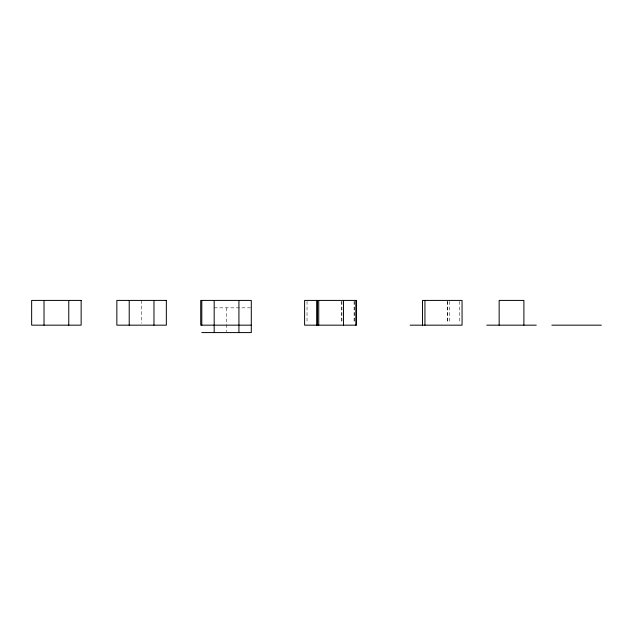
<?xml version="1.0" encoding="UTF-8"?>
<svg xmlns="http://www.w3.org/2000/svg" width="633" height="633" viewBox="0 0 633 633"><rect width="100%" height="100%" fill="white"/><g stroke="black" fill="none" stroke-linecap="round" stroke-linejoin="round"><path stroke-width="0.47" stroke-dasharray="3.17 2.37" d="M214.176 307.836L251.301 307.836M459.613 301.363L459.613 323.257M449.683 301.363L449.683 323.257M447.666 301.363L447.666 323.257M447.238 301.363L447.238 323.257M354.298 301.363L354.298 323.257M354.092 301.363L354.092 323.257M341.923 301.363L341.923 323.257M341.717 301.363L341.717 323.257M307.037 301.363L307.037 323.257M226.551 307.836L226.551 331.637M141.594 300.414L141.594 323.257"/><path stroke-width="0.95" d="M251.301 325.164L200.716 325.164L200.716 300.414L251.301 300.414L251.301 332.586L201.8 332.586M410.121 325.164L462.058 325.164L462.058 300.414L422.496 300.414L422.496 325.164M486.777 325.164L536.27 325.164M551.857 325.164L601.35 325.164M523.895 325.164L523.895 300.414L499.152 300.414L499.152 325.164M424.941 300.414L424.941 325.164M355.857 300.414L355.857 325.164M343.482 300.414L343.482 325.164M318.731 300.414L318.731 325.164M317.173 300.414L317.173 325.164M316.967 300.414L316.967 325.164M238.926 300.414L238.926 332.586M214.176 300.414L214.176 332.586M201.8 300.414L201.8 325.164M153.969 300.414L153.969 325.164M129.219 300.414L129.219 325.164M68.768 300.414L68.768 325.164M44.025 300.414L44.025 325.164M81.143 300.414L31.65 300.414L31.65 325.164L81.143 325.164L81.143 300.414M166.344 300.414L116.852 300.414L116.852 325.164L166.344 325.164L166.344 300.414M356.529 300.414L304.6 300.414L304.6 325.164L356.529 325.164L356.529 300.414"/></g></svg>
